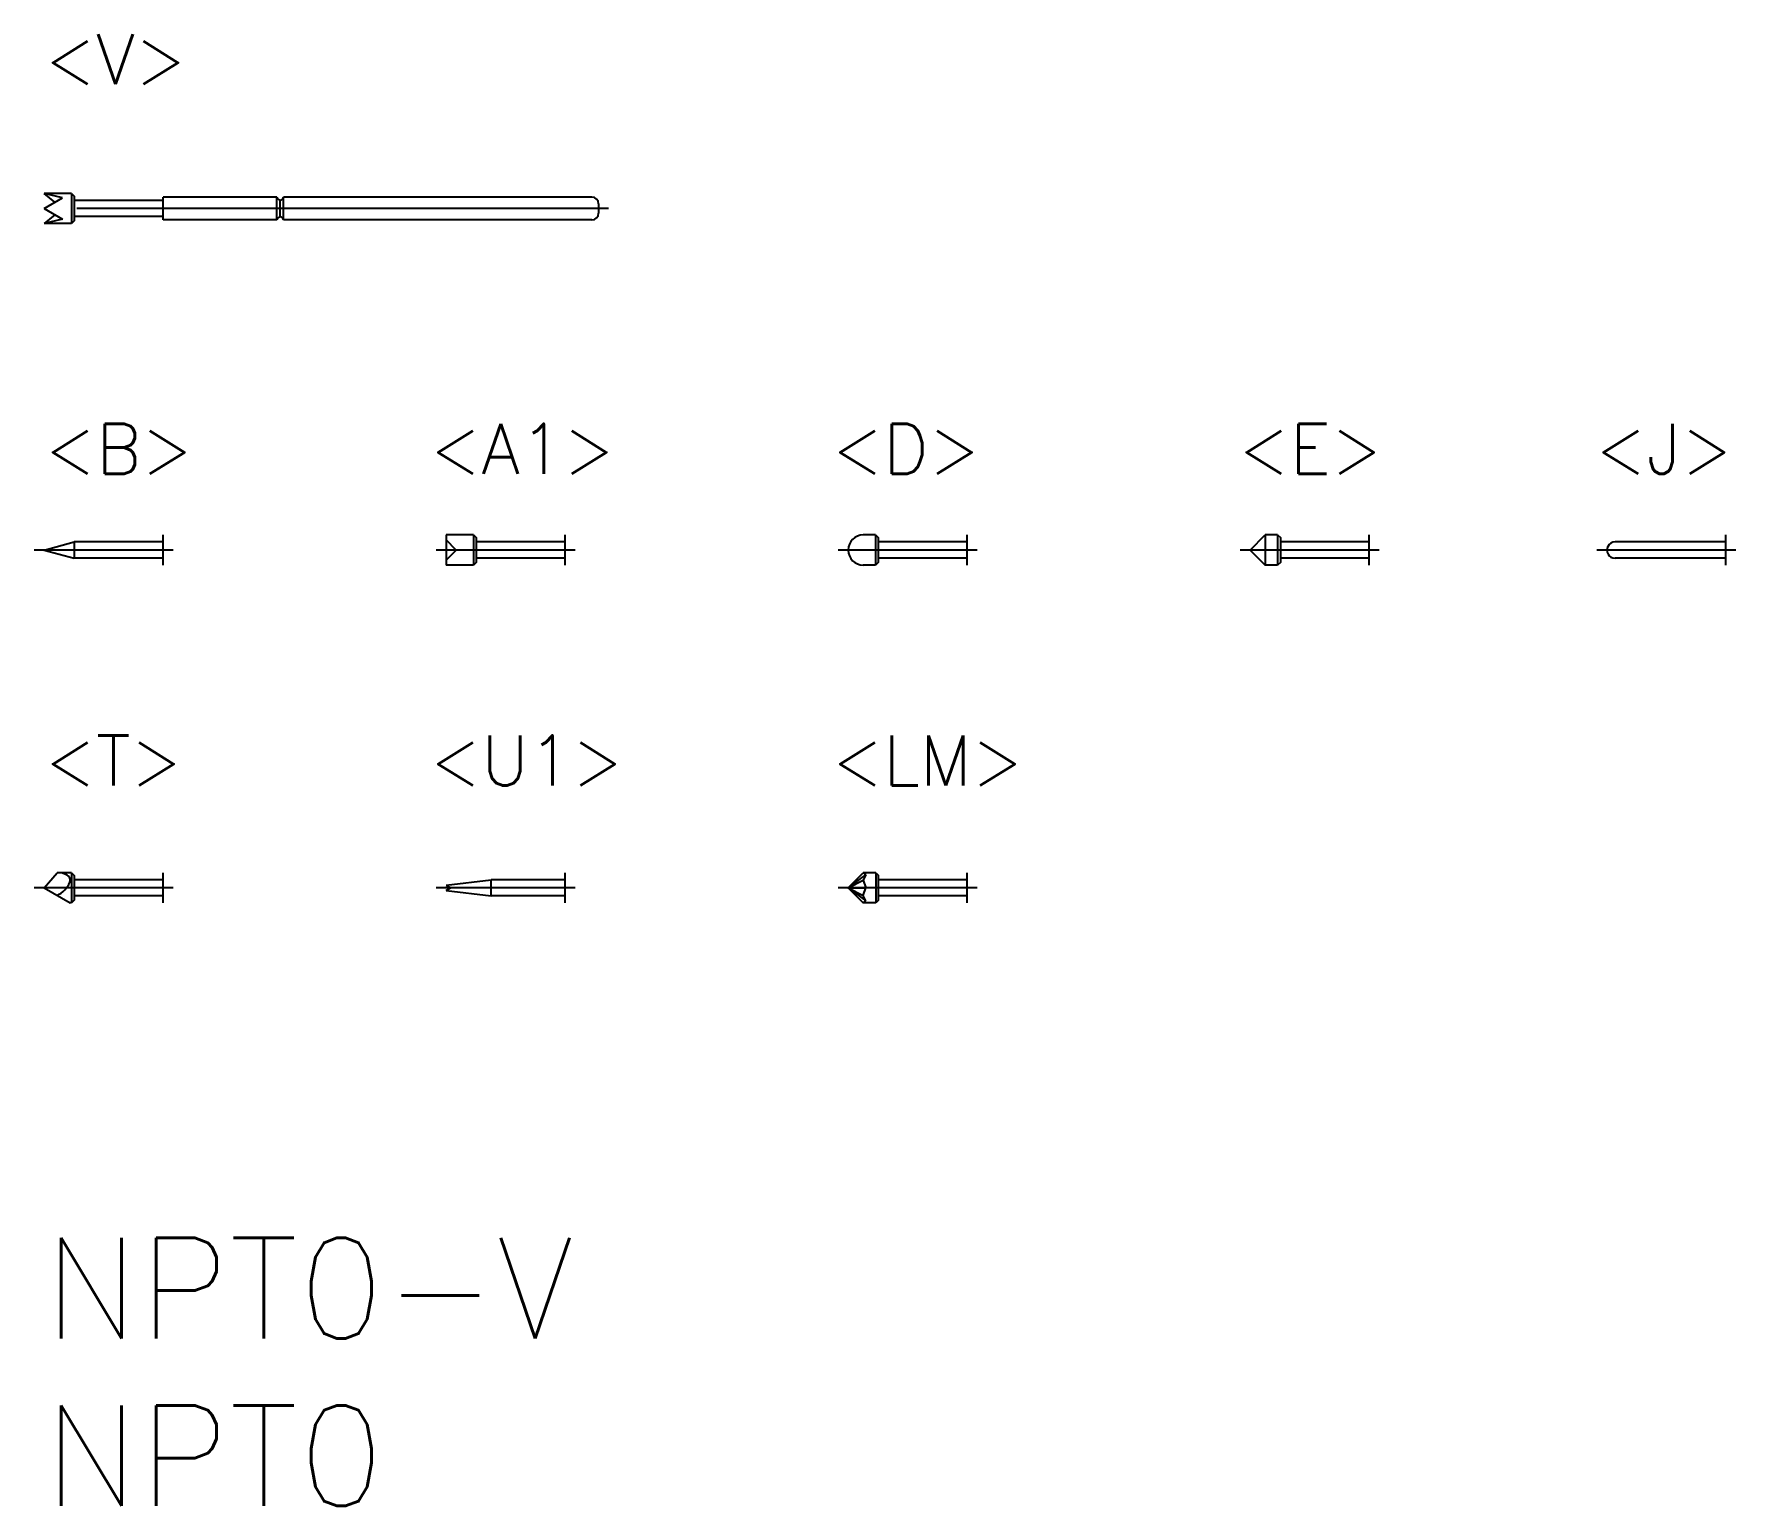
# Model space of a CAD drawing. Extents: x -0.3 to 50.5, y -8 to 35.9.
import ezdxf

# ---------------------------------------------------------------- set-up
doc = ezdxf.new("R2010")
doc.units = 0
doc.header["$LTSCALE"] = 0.5
doc.linetypes.add('CENTER', pattern=[50.8, 31.75, -6.35, 6.35, -6.35])
doc.linetypes.add('DASHED', pattern=[19.05, 12.7, -6.35])
for name, color, linetype in [('MSM_CENTER', 1, 'CENTER'), ('MSM_CONTINUOUS', 7, 'CONTINUOUS'), ('MSM_DASHED', 4, 'DASHED'), ('MSM_PART_NUMBER', 7, 'CONTINUOUS')]:
    doc.layers.add(name, color=color, linetype=linetype)
doc.styles.get("Standard").update_dxf_attribs({"font": 'txt.shx', "height": 0.5, "bigfont": 'bigfont.shx'})

# ---------------------------------------------------------------- blocks, each defined once
blk = doc.blocks.new('*U34')
at = {"layer": 'MSM_PART_NUMBER'}
blk.add_text('NPT0-V', height=3, dxfattribs=at).set_placement((0, -3))
blk = doc.blocks.new('*U35')
at = {"layer": 'MSM_PART_NUMBER'}
blk.add_text('NPT0', height=3, dxfattribs=at).set_placement((0, -8))

msp = doc.modelspace()

# ---------------------------------------------------------------- linework, layer by layer
at = {"layer": 'MSM_CENTER'}
for p, q in [((16.85, 30.727), (-0.3, 30.727)), ((3.85, 20.533), (-0.3, 20.533)), ((15.85, 20.533), (11.7, 20.533)), ((27.85, 20.533), (23.7, 20.533)), ((39.85, 20.533), (35.7, 20.533)), ((50.499, 20.533), (46.349, 20.533)), ((3.85, 10.45), (-0.3, 10.45)), ((15.85, 10.45), (11.7, 10.45)), ((27.85, 10.45), (23.7, 10.45))]:
    msp.add_line(p, q, dxfattribs=at)
at = {"layer": 'MSM_CONTINUOUS'}
for p, q in [((0.82, 31.177), (0, 31.177)), ((0.551, 31.045), (0, 31.177)), ((0.323, 30.913), (0, 31.177)), ((0, 30.727), (0.551, 31.045)), ((0.82, 31.177), (0.82, 30.277)), ((0.82, 31.177), (0.9, 31.097)), ((0.9, 31.097), (0.9, 30.357)), ((3.55, 30.387), (3.55, 31.067)), ((6.95, 31.067), (3.55, 31.067)), ((6.95, 30.387), (6.95, 31.067)), ((16.35, 31.067), (7.15, 31.067)), ((7.15, 30.387), (7.15, 31.067)), ((0, 30.727), (0.551, 30.409)), ((0.323, 30.541), (0, 30.277)), ((3.55, 30.967), (0.9, 30.967)), ((3.55, 30.487), (0.9, 30.487)), ((7.05, 30.477), (7.05, 30.977)), ((16.55, 30.867), (16.55, 30.587)), ((0.551, 30.409), (0, 30.277)), ((0.82, 30.277), (0, 30.277)), ((0.9, 30.357), (0.82, 30.277)), ((6.95, 30.387), (3.55, 30.387)), ((16.35, 30.387), (7.15, 30.387)), ((3.55, 20.083), (3.55, 20.983)), ((12, 20.983), (12, 20.083)), ((12.82, 20.983), (12, 20.983)), ((12.82, 20.983), (12.9, 20.903)), ((12.82, 20.983), (12.82, 20.083)), ((12.9, 20.903), (12.9, 20.163)), ((15.55, 20.083), (15.55, 20.983)), ((24.82, 20.983), (24.45, 20.983)), ((24.82, 20.983), (24.9, 20.903)), ((24.82, 20.983), (24.82, 20.083)), ((24.9, 20.903), (24.9, 20.163)), ((27.55, 20.083), (27.55, 20.983)), ((36, 20.533), (36.45, 20.983)), ((36.82, 20.983), (36.45, 20.983)), ((36.45, 20.983), (36.45, 20.083)), ((36.82, 20.983), (36.9, 20.903)), ((36.82, 20.983), (36.82, 20.083)), ((36.9, 20.903), (36.9, 20.163)), ((39.55, 20.083), (39.55, 20.983)), ((50.199, 20.083), (50.199, 20.983)), ((0, 20.533), (0.896, 20.773)), ((0, 20.533), (0.896, 20.293)), ((3.55, 20.773), (0.896, 20.773)), ((0.896, 20.773), (0.896, 20.293)), ((15.55, 20.773), (12.9, 20.773)), ((27.55, 20.773), (24.9, 20.773)), ((36, 20.533), (36.45, 20.083)), ((39.55, 20.773), (36.9, 20.773)), ((50.199, 20.773), (46.89, 20.773)), ((3.55, 20.293), (0.896, 20.293)), ((12.82, 20.083), (12, 20.083)), ((12.9, 20.163), (12.82, 20.083)), ((15.55, 20.293), (12.9, 20.293)), ((24.82, 20.083), (24.45, 20.083)), ((24.9, 20.163), (24.82, 20.083)), ((27.55, 20.293), (24.9, 20.293)), ((36.82, 20.083), (36.45, 20.083)), ((36.9, 20.163), (36.82, 20.083)), ((39.55, 20.293), (36.9, 20.293)), ((50.199, 20.293), (46.89, 20.293)), ((0, 10.45), (0.39, 10.9)), ((0.82, 10.9), (0.39, 10.9)), ((0.82, 10.9), (0.9, 10.82)), ((0.82, 10.9), (0.82, 10)), ((0.9, 10.82), (0.9, 10.08)), ((3.55, 10.69), (0.9, 10.69)), ((3.55, 10), (3.55, 10.9)), ((12, 10.525), (13.344, 10.69)), ((15.55, 10.69), (13.344, 10.69)), ((13.344, 10.21), (13.344, 10.69)), ((15.55, 10), (15.55, 10.9)), ((24, 10.45), (24.45, 10.9)), ((24, 10.45), (24.531, 10.84)), ((24, 10.45), (24.45, 10.675)), ((24.83, 10.9), (24.45, 10.9)), ((24.45, 10.9), (24.531, 10.84)), ((24.531, 10.84), (24.45, 10.675)), ((24.45, 10.675), (24.531, 10.45)), ((24.83, 10.9), (24.9, 10.83)), ((24.83, 10.9), (24.83, 10)), ((24.9, 10.83), (24.9, 10.07)), ((27.55, 10.69), (24.9, 10.69)), ((27.55, 10), (27.55, 10.9)), ((0, 10.45), (0.779, 10)), ((3.55, 10.21), (0.9, 10.21)), ((12, 10.525), (12.13, 10.45)), ((12, 10.375), (12.13, 10.45)), ((12, 10.375), (13.344, 10.21)), ((15.55, 10.21), (13.344, 10.21)), ((24, 10.45), (24.45, 10)), ((24, 10.45), (24.531, 10.06)), ((24, 10.45), (24.45, 10.225)), ((24, 10.45), (24.531, 10.45)), ((24.45, 10.225), (24.531, 10.45)), ((24.531, 10.06), (24.45, 10.225)), ((27.55, 10.21), (24.9, 10.21)), ((0.82, 10), (0.779, 10)), ((0.9, 10.08), (0.82, 10)), ((24.45, 10), (24.531, 10.06)), ((24.83, 10), (24.45, 10)), ((24.9, 10.07), (24.83, 10))]:
    msp.add_line(p, q, dxfattribs=at)
for centre, radius, start, end in [((7.05, 31.078), 0.101, 186.0256, 353.9744), ((16.35, 30.867), 0.2, 0, 90), ((16.35, 30.587), 0.2, 270, 0), ((7.05, 30.376), 0.101, 6.0256, 173.9744), ((24.45, 20.533), 0.45, 90, 270), ((46.889, 20.533), 0.24, 89.922, 270.078), ((0.418, 10.338), 0.562, 61.1028, 92.8624), ((0.595, 10.672), 0.185, 342.3882, 61.732), ((0.057, 10.931), 0.78, 295.218, 336.2148)]:
    msp.add_arc(centre, radius, start, end, dxfattribs=at)
at = {"layer": 'MSM_DASHED'}
for q in [(12, 20.833), (12, 20.233)]:
    msp.add_line((12.3, 20.533), q, dxfattribs=at)

# ---------------------------------------------------------------- block references
at = {"layer": 'MSM_CONTINUOUS'}
for name in ['*U34', '*U35']:
    msp.add_blockref(name, (0, 0), dxfattribs=at)

# ---------------------------------------------------------------- texts
at = {"layer": 'MSM_PART_NUMBER'}
for s, p in [('<V>', (0.01, 34.435)), ('<B>', (0.01, 22.804)), ('<A1>', (11.507, 22.804)), ('<D>', (23.507, 22.804)), ('<E>', (35.64, 22.804)), ('<J>', (46.29, 22.804)), ('<T>', (0.01, 13.502)), ('<U1>', (11.507, 13.502)), ('<LM>', (23.507, 13.502))]:
    msp.add_text(s, height=1.5, dxfattribs=at).set_placement(p)

doc.saveas('drawing.dxf')
